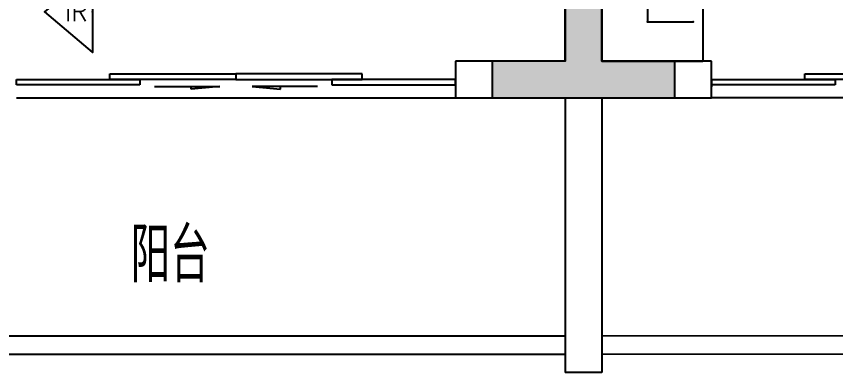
# Model space of a CAD drawing. Extents: x -41969 to 449372, y 65390 to 759577.
# Drawn here: x 323805 to 328283, y 709032 to 710977 of the extents above; entities that cross this region are included whole.
import ezdxf
from ezdxf.enums import TextEntityAlignment as Align

# ---------------------------------------------------------------- set-up
doc = ezdxf.new("R2010")
doc.units = 0
doc.header["$LTSCALE"] = 1000
doc.header["$MEASUREMENT"] = 0
for name, color, linetype in [('EQUIP-通讯', 241, 'Continuous'), ('IN-door', 2, 'Continuous'), ('jg新结构柱', 9, 'Continuous'), ('jz', 7, 'Continuous'), ('WALL', 7, 'Continuous'), ('装修家具', 8, 'Continuous')]:
    doc.layers.add(name, color=color, linetype=linetype)
doc.styles.add('_TEL_DIM', font='SIMPLEX', dxfattribs={"width": 0.8, "height": 3.5, "bigfont": 'HZTXT'})
doc.styles.add('DIM_FONT', font='SIMPLEX', dxfattribs={"width": 0.7, "bigfont": 'GBCBIG'})
doc.styles.get("Standard").update_dxf_attribs({"font": 'gbenor.shx', "bigfont": 'gbcbig.shx'})

# ---------------------------------------------------------------- blocks, each defined once
blk = doc.blocks.new('A$C65FF3140')
at = {"color": 8}
for p, q in [((-9900, -7998), (-9900, -9500)), ((-9348.3, -7998), (-9348.3, -9500)), ((-9900, -9500), (-9348.3, -9500))]:
    blk.add_line(p, q, dxfattribs=at)
at = {"color": 8, "ltscale": 1e-06, "style": 'DIM_FONT', "text_generation_flag": 4, "width": 0.8, "flags": 9}
for tag, p, rotation in [('YSIZE', (7913.6, 18100), 270), ('XSIZE', (7913.6, 18100), 270), ('YSIZE', (5350, 12479.8), 270.0001), ('XSIZE', (5350, 12479.8), 270.0001), ('YSIZE', (7913.6, 10300), 270), ('XSIZE', (7913.6, 10300), 270), ('YSIZE', (5350, 4679.8), 270.0001), ('XSIZE', (5350, 4679.8), 270.0001), ('YSIZE', (-4020.2, -3750), 180.0001), ('XSIZE', (-4020.2, -3750), 180.0001), ('YSIZE', (3779.8, -3750), 180.0001), ('XSIZE', (3779.8, -3750), 180.0001), ('YSIZE', (12500, -4413.7), 270.0001), ('XSIZE', (12500, -4413.7), 270.0001), ('XSIZE', (12451, -6050.4), 180), ('YSIZE', (12451, -6050.4), 180), ('YSIZE', (10569.5, -6235.4), 180), ('XSIZE', (10569.5, -6235.4), 180), ('XSIZE', (-6200, -6313.6), 180), ('YSIZE', (-6200, -6313.6), 180), ('XSIZE', (1600, -6313.6), 180), ('YSIZE', (1600, -6313.6), 180)]:
    blk.add_attdef(tag, p, '', height=0.5, rotation=rotation, dxfattribs=at)
at = {"color": 8, "style": 'DIM_FONT', "oblique": 0, "width": 0.8, "flags": 9}
for tag, p, rotation in [('YSIZE', (5516.7, 17078.2), 360), ('XSIZE', (5516.7, 17078.2), 360), ('YSIZE', (5516.7, 9278.2), 360), ('XSIZE', (5516.7, 9278.2), 360), ('YSIZE', (-7221.8, -3916.7), 270), ('XSIZE', (-7221.8, -3916.7), 270), ('YSIZE', (578.2, -3916.7), 270), ('XSIZE', (578.2, -3916.7), 270)]:
    blk.add_attdef(tag, p, '', height=0.413, rotation=rotation, dxfattribs=at)
at = {"color": 8, "ltscale": 1e-06, "style": 'DIM_FONT', "width": 0.8, "flags": 9}
for tag, p, rotation in [('YSIZE', (5350, 16101), 89.9999), ('XSIZE', (5350, 16101), 89.9999), ('XSIZE', (7913.6, 10500), 90), ('YSIZE', (7913.6, 10500), 90), ('YSIZE', (7913.6, 2700.1), 90), ('XSIZE', (7913.6, 2700.1), 90), ('YSIZE', (-16900, -4413.7), 269.9999), ('XSIZE', (-16900, -4413.7), 269.9999)]:
    blk.add_attdef(tag, p, '', height=0.5, rotation=rotation, dxfattribs=at)
at = {"color": 8, "style": 'DIM_FONT', "text_generation_flag": 4, "width": 0.8, "flags": 9}
for tag, p, rotation in [('YSIZE', (5516.7, 11521.8), 0), ('XSIZE', (5516.7, 11521.8), 0), ('YSIZE', (5516.7, 3721.8), 0), ('XSIZE', (5516.7, 3721.8), 0), ('YSIZE', (9342.9, -1535.9), 180), ('XSIZE', (9342.9, -1535.9), 180), ('YSIZE', (-4978.2, -3916.7), 270), ('XSIZE', (-4978.2, -3916.7), 270), ('YSIZE', (2821.8, -3916.7), 270), ('XSIZE', (2821.8, -3916.7), 270)]:
    blk.add_attdef(tag, p, '', height=0.413, rotation=rotation, dxfattribs=at)
at = {"color": 8, "ltscale": 1e-06, "style": 'DIM_FONT', "oblique": 0, "width": 0.8, "flags": 9}
for tag, p, rotation in [('YSIZE', (5350, 8320.2), 89.9999), ('XSIZE', (5350, 8320.2), 89.9999), ('YSIZE', (-8179.8, -3750), 359.9999), ('XSIZE', (-8179.8, -3750), 359.9999), ('YSIZE', (-379.8, -3750), 359.9999), ('XSIZE', (-379.8, -3750), 359.9999)]:
    blk.add_attdef(tag, p, '', height=0.5, rotation=rotation, dxfattribs=at)
at = {"color": 8, "text_generation_flag": 4, "flags": 9}
for tag, p, height, width in [('YSIZE', (-14000.3, -1399.1), 0.666, 0.834261), ('XSIZE', (-14000.3, -1399.1), 0.666, 0.834261), ('YSIZE', (-10846.1, -3267.1), 0.5, 0.8), ('XSIZE', (-10846.1, -3267.1), 0.5, 0.8)]:
    blk.add_attdef(tag, p, '', height=height, rotation=180, dxfattribs=dict(at, width=width))
at = {"color": 8, "flags": 9}
for tag, p, height, width in [('YSIZE', (9600.3, -1399.1), 0.666, 0.834261), ('XSIZE', (9600.3, -1399.1), 0.666, 0.834261), ('YSIZE', (6446.1, -3267.1), 0.5, 0.8), ('XSIZE', (6446.1, -3267.1), 0.5, 0.8)]:
    blk.add_attdef(tag, p, '', height=height, dxfattribs=dict(at, width=width))
at = {"color": 8, "style": 'DIM_FONT', "width": 0.8, "flags": 9}
for tag in ['YSIZE', 'XSIZE']:
    blk.add_attdef(tag, (-13742.9, -1535.9), '', height=0.413, dxfattribs=at)
at = {"color": 8, "flags": 9}
for tag, p in [('YSIZE', (5880.4, -5584.1)), ('XSIZE', (5880.4, -5584.1)), ('YSIZE', (5880.4, -5584.1)), ('XSIZE', (5880.4, -5584.1)), ('YSIZE', (9400, -8940.7)), ('XSIZE', (9400, -8940.7))]:
    blk.add_attdef(tag, p, '', height=0.5, dxfattribs=at)
at = {"color": 8, "ltscale": 1e-06, "style": 'DIM_FONT', "width": 0.8, "flags": 9}
for tag, p in [('YSIZE', (-16900, -6050.4)), ('XSIZE', (-16900, -6050.4)), ('YSIZE', (-14969.5, -6235.4)), ('XSIZE', (-14969.5, -6235.4)), ('YSIZE', (-6000, -6313.6)), ('XSIZE', (-6000, -6313.6)), ('YSIZE', (1800, -6313.6)), ('XSIZE', (1800, -6313.6))]:
    blk.add_attdef(tag, p, '', height=0.5, dxfattribs=at)
at = {"color": 8, "text_generation_flag": 4, "flags": 9}
for tag, p in [('YSIZE', (-10280.4, -6139.1)), ('XSIZE', (-10280.4, -6139.1)), ('YSIZE', (-13800, -9000.4)), ('XSIZE', (-13800, -9000.4))]:
    blk.add_attdef(tag, p, '', height=0.5, rotation=180, dxfattribs=at)
blk = doc.blocks.new('sdarw52y5fghg')
at = {"layer": 'jg新结构柱'}
h = blk.add_hatch(color=256, dxfattribs=at)
h.dxf.hatch_style = 1
h.paths.add_polyline_path([(16257.6, -2243070.7), (16257.6, -2242470.7), (16507.6, -2242470.7), (16507.6, -2242820.7), (17907.6, -2242820.7), (17907.6, -2243070.7)])
h.paths.add_polyline_path([(24257.6, -2243070.7), (23728.4, -2243070.7), (23728.4, -2242870.7), (24057.6, -2242870.7), (24057.6, -2240670.7), (24257.6, -2240670.7)])
h.paths.add_polyline_path([(14257.6, -2235370.7), (16457.6, -2235370.7), (16457.6, -2235570.7), (14457.6, -2235570.7), (14457.6, -2237020.7), (14257.6, -2237020.7)])
h.paths.add_polyline_path([(26057.6, -2240370.7), (26057.6, -2239770.7), (26257.6, -2239770.7), (26257.6, -2240170.7), (28157.6, -2240170.7), (28157.6, -2240370.7)])
h.paths.add_polyline_path([(33757.6, -2240370.7), (33757.6, -2239770.7), (33557.6, -2239770.7), (33557.6, -2240170.7), (32107.6, -2240170.7), (32107.6, -2240370.7)])
h.paths.add_polyline_path([(33757.6, -2224570.7), (33757.6, -2225170.7), (33557.6, -2225170.7), (33557.6, -2224770.7), (32107.6, -2224770.7), (32107.6, -2224570.7)])
h.paths.add_polyline_path([(26057.6, -2224570.7), (26057.6, -2225170.7), (26257.6, -2225170.7), (26257.6, -2224770.7), (27707.6, -2224770.7), (27707.6, -2224570.7)])
h.paths.add_polyline_path([(27707.6, -2232370.7), (27707.6, -2232570.7), (26357.6, -2232570.7), (26357.6, -2233170.7), (26057.6, -2233170.7), (26057.6, -2231770.7), (26357.6, -2231770.7), (26357.6, -2232370.7)])
h.paths.add_polyline_path([(32107.6, -2232370.7), (32107.6, -2232570.7), (33457.6, -2232570.7), (33457.6, -2233170.7), (33757.6, -2233170.7), (33757.6, -2231770.7), (33457.6, -2231770.7), (33457.6, -2232370.7)])
h.paths.add_polyline_path([(35157.6, -2242871.1), (34557.6, -2242871.1), (34557.6, -2243071.1), (34957.6, -2243071.1), (34957.6, -2244521.1), (35157.6, -2244521.1)])
h.paths.add_polyline_path([(32057.6, -2244520.7), (31857.6, -2244520.7), (31857.6, -2243070.7), (31457.6, -2243070.7), (31457.6, -2242870.7), (32457.6, -2242870.7), (32457.6, -2243070.7), (32057.6, -2243070.7)])
h.paths.add_polyline_path([(34957.6, -2251870.7), (35157.6, -2251870.7), (35157.6, -2251670.7), (35157.6, -2250220.7), (34957.6, -2250220.7)])
h.paths.add_polyline_path([(14457.6, -2243070.3), (13857.6, -2243070.3), (13857.6, -2242870.3), (14257.6, -2242870.3), (14257.6, -2241420.3), (14457.6, -2241420.3)])
h.paths.add_polyline_path([(5357.6, -2242870.7), (5957.6, -2242870.7), (5957.6, -2243070.7), (5557.6, -2243070.7), (5557.6, -2244520.7), (5357.6, -2244520.7)])
h.paths.add_polyline_path([(8457.6, -2244520.3), (8657.6, -2244520.3), (8657.6, -2243070.3), (9057.6, -2243070.3), (9057.6, -2242870.3), (8057.6, -2242870.3), (8057.6, -2243070.3), (8457.6, -2243070.3)])
h.paths.add_polyline_path([(28157.6, -2244870.7), (27957.6, -2244870.7), (27957.6, -2245070.7), (27957.6, -2247120.7), (28157.6, -2247120.7)])
h.paths.add_polyline_path([(12357.6, -2244870.7), (12557.6, -2244870.7), (12557.6, -2245070.7), (12557.6, -2247120.7), (12357.6, -2247120.7)])
h.paths.add_polyline_path([(20157.6, -2246770.3), (20357.6, -2246770.3), (20357.6, -2245170.3), (20757.6, -2245170.3), (20757.6, -2244870.3), (19757.6, -2244870.3), (19757.6, -2245170.3), (20157.6, -2245170.3)])
h.paths.add_polyline_path([(5557.6, -2251870.7), (5357.6, -2251870.7), (5357.6, -2251670.7), (5357.6, -2250220.7), (5557.6, -2250220.7)])
h.paths.add_polyline_path([(32057.6, -2250920.7), (31857.6, -2250920.7), (31857.6, -2252370.7), (31457.6, -2252370.7), (31457.6, -2252570.7), (32457.6, -2252570.7), (32457.6, -2252370.7), (32057.6, -2252370.7)])
h.paths.add_polyline_path([(28157.6, -2250920.7), (27957.6, -2250920.7), (27957.6, -2252370.7), (27557.6, -2252370.7), (27557.6, -2252570.7), (28557.6, -2252570.7), (28557.6, -2252370.7), (28157.6, -2252370.7)])
h.paths.add_polyline_path([(20357.6, -2250920.7), (20157.6, -2250920.7), (20157.6, -2252270.7), (19557.6, -2252270.7), (19557.6, -2252570.7), (20957.6, -2252570.7), (20957.6, -2252270.7), (20357.6, -2252270.7)])
h.paths.add_polyline_path([(12557.6, -2250920.7), (12357.6, -2250920.7), (12357.6, -2252370.7), (11957.6, -2252370.7), (11957.6, -2252570.7), (12957.6, -2252570.7), (12957.6, -2252370.7), (12557.6, -2252370.7)])
h.paths.add_polyline_path([(8657.6, -2250920.7), (8457.6, -2250920.7), (8457.6, -2252370.7), (8057.6, -2252370.7), (8057.6, -2252570.7), (9057.6, -2252570.7), (9057.6, -2252370.7), (8657.6, -2252370.7)])
h.paths.add_polyline_path([(23657.6, -2235570.7), (24057.6, -2235570.7), (24057.6, -2236770.7), (24257.6, -2236770.7), (24257.6, -2235370.7), (23657.6, -2235370.7)])
h.paths.add_polyline_path([(22657.6, -2235570.7), (22657.6, -2235370.7), (21957.6, -2235370.7), (21957.6, -2235570.7)])
blk.add_lwpolyline([(12557.6, -2250920.7), (12357.6, -2250920.7), (12357.6, -2252370.7), (11957.6, -2252370.7), (11957.6, -2252570.7), (12957.6, -2252570.7), (12957.6, -2252370.7), (12557.6, -2252370.7)], close=True, dxfattribs=at)
blk = doc.blocks.new('$DorLib2D$00000138')
at = {"color": 0, "linetype": 'Continuous'}
for p, q in [((-0.2875, 0), (-0.2875, 0.1538)), ((-0.2875, 0.1538), (0, 0.1538)), ((0, 0.1538), (0, 0)), ((0.2875, 0.1538), (0, 0.1538)), ((0.2875, 0), (0.2875, 0.1538)), ((-0.5, -0.1399), (-0.5, 0)), ((-0.5, 0), (-0.2188, 0)), ((0, 0), (-0.2875, 0)), ((-0.2188, 0), (-0.2188, -0.1399)), ((0, 0), (0.2875, 0)), ((0.2188, 0), (0.2188, -0.1399)), ((0.5, 0), (0.2188, 0)), ((0.5, 0), (0.5, -0.1946)), ((0.5, -0.1399), (0.5, 0)), ((-0.2188, -0.1399), (-0.5, -0.1399)), ((0.2188, -0.1399), (0.5, -0.1399)), ((-0.1857, -0.186), (-0.037, -0.186)), ((-0.037, -0.186), (-0.1019, -0.2583)), ((-0.1019, -0.2583), (-0.1019, -0.186)), ((0.1857, -0.186), (0.037, -0.186)), ((0.037, -0.186), (0.1019, -0.2583)), ((0.1019, -0.2583), (0.1019, -0.186))]:
    blk.add_line(p, q, dxfattribs=at)
blk = doc.blocks.new('$equip$00001867')
for p, q in [((-0.5, 0.499), (-0.5, 0.999)), ((0.5, 0.999), (0.5, 0.499)), ((0.5, 0.499), (-0.5, 0.499)), ((0, 0.4995), (0, 0))]:
    blk.add_line(p, q)
for p in [(-0.5, 0.999), (0.5, 0.999), (-0.5, 0.499), (0.5, 0.499), (0, 0)]:
    blk.add_point(p)
at = {"color": 7, "style": '_TEL_DIM'}
blk.add_attdef('$TEXT$', text='', height=0.4, dxfattribs=at).set_placement((0, 0.999), align=Align.MIDDLE_CENTER)
at = {"color": 7, "style": '_TEL_DIM', "flags": 1}
blk.add_attdef('A', text='', height=0.00002, dxfattribs=at).set_placement((0, 0), align=Align.MIDDLE_CENTER)
blk = doc.blocks.new('$equip$00001794')
for p, q in [((-0.52, 0), (0, 0.44)), ((0, 0.44), (0, -0.44)), ((0, -0.44), (-0.52, 0))]:
    blk.add_line(p, q)
for p in [(0, 0.44), (-0.52, 0), (0, 0), (0, -0.44)]:
    blk.add_point(p)
at = {"color": 7, "style": '_TEL_DIM'}
blk.add_attdef('$TEXT$', text='', height=0.2, dxfattribs=at).set_placement((-0.1747, 0), align=Align.MIDDLE_CENTER)
at = {"color": 7, "style": '_TEL_DIM', "flags": 1}
blk.add_attdef('A', text='', height=0.00002, dxfattribs=at).set_placement((0, 0), align=Align.MIDDLE_CENTER)

msp = doc.modelspace()

# ---------------------------------------------------------------- linework, layer by layer
at = {"layer": 'IN-door'}
for points in [[(323805.2, 710532.2), (326205.2, 710532.2)], [(330005.2, 710532.2), (327605.2, 710532.2)]]:
    msp.add_lwpolyline(points, dxfattribs=at)
at = {"layer": 'jz'}
msp.add_line((326805.2, 709052.2), (326805.2, 709032.2), dxfattribs=at)
at = {"layer": 'WALL'}
for p, q in [((326805.2, 710732.2), (326805.2, 718132.2)), ((327005.2, 710732.2), (327005.2, 718032.2)), ((326805.2, 710732.2), (326205.2, 710732.2)), ((326205.2, 710732.2), (326205.2, 710532.2)), ((327605.2, 710732.2), (327005.2, 710732.2)), ((327605.2, 710532.2), (327605.2, 710732.2)), ((326205.2, 710532.2), (326805.2, 710532.2)), ((326805.2, 710532.2), (326805.2, 709032.2)), ((327005.2, 710532.2), (327005.2, 709032.2)), ((327005.2, 710532.2), (327605.2, 710532.2)), ((327005.2, 709032.2), (326805.2, 709032.2)), ((327005.2, 709032.2), (326805.2, 709032.2))]:
    msp.add_line(p, q, dxfattribs=at)
at = {"layer": 'WALL', "color": 5}
for points in [[(322905.2, 709932.2), (322905.2, 709132.2), (326805.2, 709132.2)], [(323005.2, 709932.2), (323005.2, 709232.2), (326805.2, 709232.2)], [(330105, 709930.9), (330105, 709130.9), (327005.2, 709132.2)], [(330005, 709930.9), (330005, 709230.9), (327005.2, 709232.2)]]:
    msp.add_lwpolyline(points, dxfattribs=at)
at = {"layer": 'WALL'}
msp.add_lwpolyline([(327005.2, 709032.2), (326805.2, 709032.2)], dxfattribs=at)

# ---------------------------------------------------------------- block references
at = {"layer": 'EQUIP-通讯'}
ref = msp.add_blockref('$equip$00001867', (327005.2, 711198.3), dxfattribs=dict(at, xscale=-500, yscale=500, zscale=500, rotation=270))
ref.add_attrib('$TEXT$', 'TP', dxfattribs={"layer": '0', "color": 7, "height": 200, "style": '_TEL_DIM'}).set_placement((327504.7, 711198.3), align=Align.MIDDLE_CENTER)
at = {"layer": 'EQUIP-通讯', "xscale": 500.0000000000019, "yscale": 500, "zscale": 500, "rotation": 359.9999949913869}
msp.add_blockref('$equip$00001794', (324220.7, 711001.8), dxfattribs=at).add_auto_attribs({'$TEXT$': 'IR'})
at = {"layer": 'IN-door', "yscale": -200, "zscale": 200}
for p, xscale, rotation in [((325005.2, 710632.2), -2400.000000000015, 180), ((328805.2, 710632.2), 2400, 179.9999999811792)]:
    msp.add_blockref('$DorLib2D$00000138', p, dxfattribs=dict(at, xscale=xscale, rotation=rotation))
at = {"layer": 'jg新结构柱'}
msp.add_blockref('sdarw52y5fghg', (314447.6, 2963102.9), dxfattribs=at)
at = {"layer": '装修家具'}
msp.add_blockref('A$C65FF3140', (336905.2, 720232.2), dxfattribs=at)

# ---------------------------------------------------------------- texts
at = {"color": 9}
msp.add_text('阳台', height=300, dxfattribs=at).set_placement((324430.1, 709524.5))

doc.saveas('drawing.dxf')
